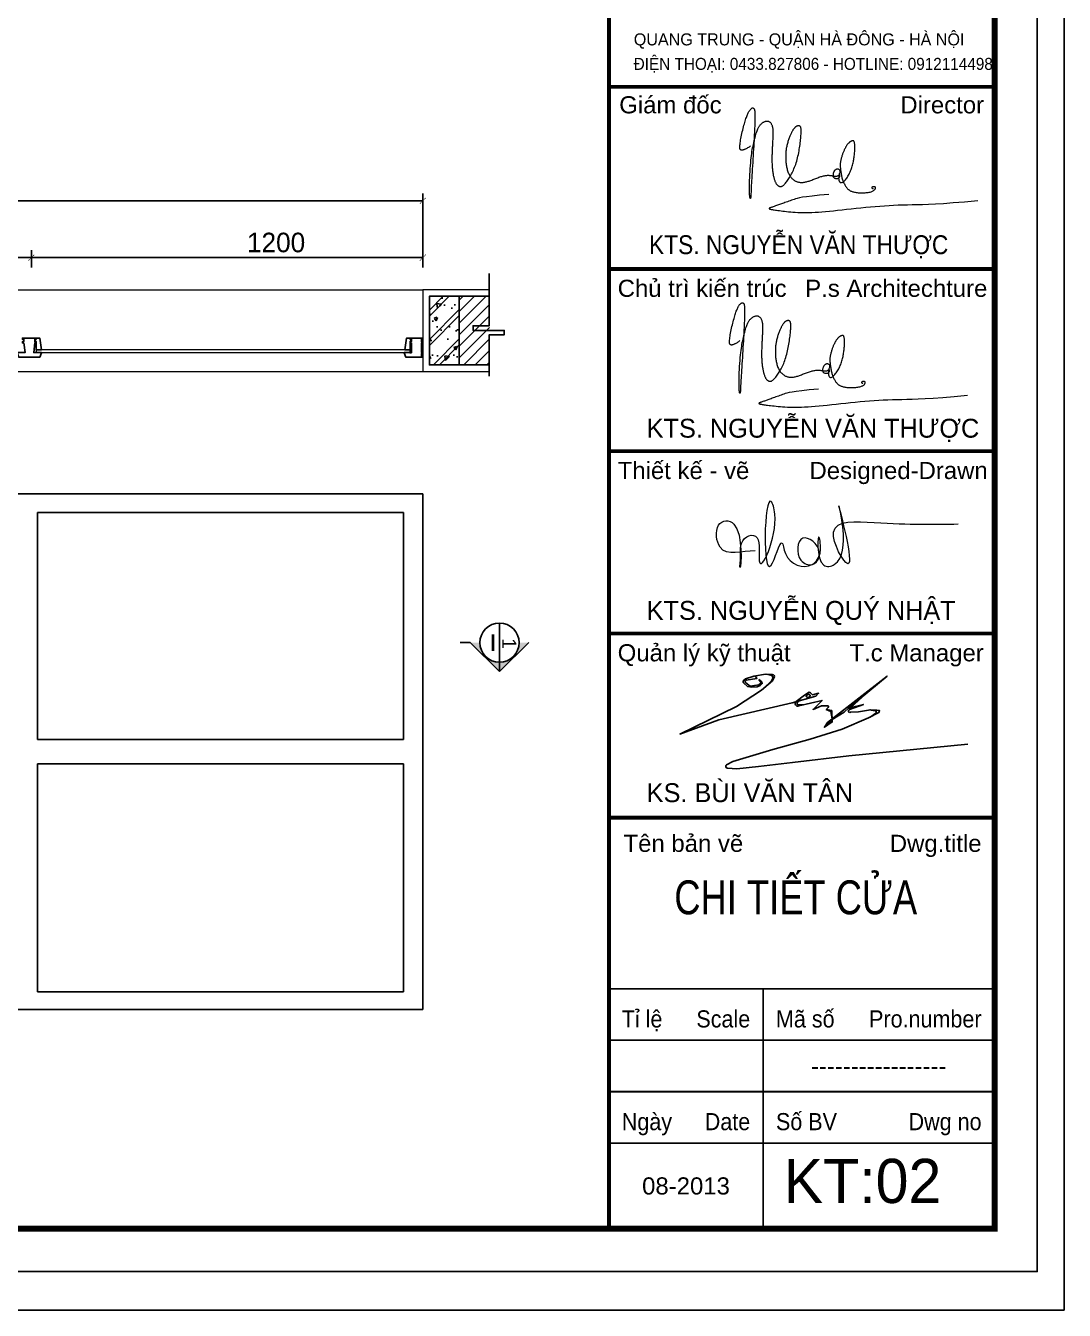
# Model space of a CAD drawing. Header units: millimetres. Extents: x -34806 to 662668, y 63228 to 99452.
# Drawn here: x 659486 to 662668, y 77213 to 81150 of the extents above; entities that cross this region are included whole.
import ezdxf
from ezdxf.enums import TextEntityAlignment as Align

# ---------------------------------------------------------------- set-up
doc = ezdxf.new("R2010")
doc.units = ezdxf.units.MM
doc.header["$LTSCALE"] = 200
doc.header["$MEASUREMENT"] = 0
doc.header["$PDMODE"] = 3
doc.header["$PDSIZE"] = 50
doc.layers.get('0').update_dxf_attribs({"color": 95, "linetype": 'CONTINUOUS'})
doc.layers.get('DEFPOINTS').update_dxf_attribs({"linetype": 'CONTINUOUS'})
for name, color, linetype in [('4', 4, 'CONTINUOUS'), ('8', 1, 'CONTINUOUS'), ('COT', 2, 'CONTINUOUS'), ('DIM', 1, 'CONTINUOUS'), ('KHUNGTEN', 7, 'CONTINUOUS'), ('TEXT', 7, 'CONTINUOUS'), ('TEXT2', 6, 'CONTINUOUS'), ('TH', 4, 'CONTINUOUS'), ('TUONG', 2, 'CONTINUOUS'), ('wood', 254, 'CONTINUOUS')]:
    doc.layers.add(name, color=color, linetype=linetype)
for name, color, linetype, lineweight in [('hacth', 251, 'CONTINUOUS', 13), ('hatch', 251, 'CONTINUOUS', 5), ('kt', 136, 'CONTINUOUS', 25), ('Text - khung ten', 253, 'CONTINUOUS', 13)]:
    doc.layers.add(name, color=color, linetype=linetype, lineweight=lineweight)
doc.styles.add('@hai text dim', font='VHAVAN.ttf')
doc.styles.add('Arial iso', font='VNARIAL.ttf')
doc.styles.add('STYLE2', font='VHHELS.ttf')
doc.styles.add('VNCC-COM', font='VHAVAN.ttf', dxfattribs={"width": 0.8})
doc.styles.add('VNCC-SIM', font='VHAVAN.ttf', dxfattribs={"width": 0.85})
doc.dimstyles.new('DIM10', dxfattribs={"dimscale": 15, "dimtxt": 4, "dimasz": 1.2, "dimexe": 1.5, "dimexo": 2, "dimgap": 1, "dimtad": 1, "dimdec": 0, "dimzin": 0, "dimdsep": 46, "dimtxsty": '@hai text dim', "dimblk": 'ARCHTICK', "dimcen": 0.09, "dimclrd": 8, "dimclre": 8, "dimclrt": 7, "dimadec": 0, "dimazin": 0, "dimtfac": 0.25, "dimtdec": 0, "dimtix": 1, "dimtmove": 1, "dimatfit": 0, "dimldrblk": 'NONE', "dimfxl": 1, "dimtolj": 1, "dimtzin": 0, "dimlwd": -1, "dimlwe": -1, "dimarcsym": 0})

# ---------------------------------------------------------------- blocks, each defined once
blk = doc.blocks.new('_ArchTick')
at = {"layer": 'DIM', "color": 150}
blk.add_lwpolyline([(0.5, 0.5, 0.133, 0, 0), (0, 0, 0, 0.133, 0), (-0.5, -0.5, 0.133, 0.133, 0)], format="xyseb", dxfattribs=at)
blk = doc.blocks.new('*D1153')
at = {"layer": '8', "color": 8}
for p, q in [((659502.9, 80409.3), (659502.9, 80461.6)), ((660702.6, 80409.3), (660702.6, 80461.6)), ((659502.9, 80439.1), (660702.6, 80439.1))]:
    blk.add_line(p, q, dxfattribs=at)
at = {"layer": 'DEFPOINTS', "color": 0}
for p in [(660702.6, 80439.1), (659502.9, 80379.3), (660702.6, 80379.3)]:
    blk.add_point(p, dxfattribs=at)
at = {"layer": '8', "color": 8, "xscale": 18, "yscale": 18, "zscale": 18, "rotation": 180}
blk.add_blockref('_ArchTick', (659502.9, 80439.1), dxfattribs=at)
at = {"layer": '8', "color": 8, "xscale": 18, "yscale": 18, "zscale": 18}
blk.add_blockref('_ArchTick', (660702.6, 80439.1), dxfattribs=at)
at = {"layer": '8', "color": 7, "insert": (660252.9, 80485.1), "char_height": 60, "attachment_point": 5, "style": '@hai text dim'}
blk.add_mtext('\\A1;1200', dxfattribs=at)
blk = doc.blocks.new('_None')
blk = doc.blocks.new('*D1154')
at = {"layer": '8', "color": 8}
for p, q in [((658302.7, 80409.3), (658302.7, 80461.6)), ((659502.9, 80409.3), (659502.9, 80461.6)), ((659502.9, 80439.1), (658302.7, 80439.1))]:
    blk.add_line(p, q, dxfattribs=at)
at = {"layer": 'DEFPOINTS', "color": 0}
for p in [(658302.7, 80439.1), (658302.7, 80379.3), (659502.9, 80379.3)]:
    blk.add_point(p, dxfattribs=at)
at = {"layer": '8', "color": 8, "xscale": 18, "yscale": 18, "zscale": 18, "rotation": 180}
blk.add_blockref('_ArchTick', (658302.7, 80439.1), dxfattribs=at)
at = {"layer": '8', "color": 8, "xscale": 18, "yscale": 18, "zscale": 18}
blk.add_blockref('_ArchTick', (659502.9, 80439.1), dxfattribs=at)
at = {"layer": '8', "color": 7, "insert": (658852.9, 80485.1), "char_height": 60, "attachment_point": 5, "style": '@hai text dim'}
blk.add_mtext('\\A1;1200', dxfattribs=at)
blk = doc.blocks.new('*D1155')
at = {"layer": '8', "color": 8}
for p, q in [((653352.2, 80439.3), (653352.2, 80636)), ((660702.6, 80613.5), (653352.2, 80613.5)), ((660702.6, 80439.3), (660702.6, 80636))]:
    blk.add_line(p, q, dxfattribs=at)
at = {"layer": 'DEFPOINTS', "color": 0}
for p in [(653352.2, 80613.5), (653352.2, 80409.3), (660702.6, 80409.3)]:
    blk.add_point(p, dxfattribs=at)
at = {"layer": '8', "color": 8, "xscale": 18, "yscale": 18, "zscale": 18, "rotation": 180}
blk.add_blockref('_ArchTick', (653352.2, 80613.5), dxfattribs=at)
at = {"layer": '8', "color": 8, "xscale": 18, "yscale": 18, "zscale": 18}
blk.add_blockref('_ArchTick', (660702.6, 80613.5), dxfattribs=at)
at = {"layer": '8', "color": 7, "insert": (657027.4, 80659.5), "char_height": 60, "attachment_point": 5, "style": '@hai text dim'}
blk.add_mtext('\\A1;7350', dxfattribs=at)
blk = doc.blocks.new('eyey')
at = {"layer": 'TEXT'}
blk.add_lwpolyline([(857598, -329566), (858221, -330064), (858651, -330415), (858732, -330999), (857985, -331594), (857001, -332040), (855251, -332170), (853778, -331988), (852444, -330783, -0.4387421), (852435, -329839), (853068, -329329), (855860, -328456), (859862, -327752), (862169, -327861, -0.5275311), (862824, -328922), (862263, -329997), (858501, -333190), (849998, -338818), (830763, -348112), (844015, -343247), (868918, -337466), (876988, -335232), (877866, -334275), (875791, -334754), (875192, -334116), (874674, -333917), (873078, -334913), (870285, -337066, 0.8764844), (871163, -338581), (879063, -336707), (876030, -339776), (878863, -338581), (880914, -338538, -0.6789702), (881138, -339070), (880465, -339743), (882366, -340167), (882523, -344014), (879841, -345842), (880914, -344171), (901170, -328430), (888030, -339316), (893139, -338110), (888339, -339821, 1.0448231), (888704, -340719), (891399, -340550), (895469, -339849), (897603, -339989), (898585, -340158), (898361, -340831), (894793, -342630), (885863, -346421), (875047, -349907), (862289, -353363), (853242, -356064), (848723, -357411), (846645, -358532, 0.7905999), (846954, -359682), (850074, -359907), (857433, -359122), (868980, -357832), (888178, -355522), (928630, -351509)], format="xyb", dxfattribs=at)
at = {"layer": 'TEXT2'}
blk.add_lwpolyline([(874449, -334606), (875013, -334916), (874942, -335493), (873969, -335662), (873645, -335352), (873984, -334803), (874449, -334606)], dxfattribs=at)
at = {"layer": 'TH'}
for points in [[(857598, -329566), (858324, -330711), (857636, -331414), (854668, -331804), (853122, -330758, -0.6401793), (853278, -329806), (856949, -329244), (856369, -328366)], [(872753, -338203), (871152, -338252, -0.6729427), (870752, -337349, 0.084292), (871681, -335989, -4.5625712)], [(895092, -339914), (897074, -340190, -0.6042128), (897360, -340984), (895356, -342346)]]:
    blk.add_lwpolyline(points, format="xyb", dxfattribs=at)
for points in [[(882530, -343232), (886628, -340681), (888030, -339316), (901170, -328430), (895230, -333351), (888856, -339121)], [(880465, -339743), (882016, -340407), (882480, -342954)], [(882369, -343261), (882330, -343965), (880467, -345241), (881028, -344278), (882369, -343261)]]:
    blk.add_lwpolyline(points, dxfattribs=at)
at = {"layer": 'TUONG'}
blk.add_lwpolyline([(860168, -327766), (861604, -328110, -0.3773591), (862396, -329233), (861839, -329994), (859245, -332558)], format="xyb", dxfattribs=at)
blk = doc.blocks.new('khung')
at = {"color": 7}
for points in [[(28904, 10203), (28898, 10197), (28892, 10191), (28886, 10187), (28879, 10183), (28873, 10179), (28867, 10176), (28861, 10173), (28856, 10171), (28851, 10169), (28847, 10167), (28844, 10165), (28840, 10164), (28837, 10163), (28835, 10162), (28832, 10162), (28830, 10161), (28828, 10161), (28826, 10162), (28823, 10162), (28821, 10162), (28820, 10163), (28818, 10164), (28816, 10165), (28814, 10166), (28813, 10168), (28812, 10170), (28811, 10172), (28810, 10175), (28809, 10179), (28809, 10184), (28809, 10190), (28809, 10198), (28810, 10207), (28811, 10217), (28813, 10229), (28814, 10242), (28816, 10255), (28819, 10269), (28821, 10284), (28824, 10299), (28827, 10314), (28831, 10329), (28835, 10344), (28838, 10359), (28842, 10374), (28846, 10388), (28850, 10401), (28854, 10414), (28857, 10426), (28861, 10438), (28864, 10449), (28868, 10459), (28871, 10468), (28875, 10477), (28878, 10485), (28881, 10493), (28885, 10500), (28888, 10507), (28891, 10513), (28895, 10518), (28898, 10523), (28901, 10528), (28905, 10532), (28908, 10535), (28911, 10538), (28914, 10541), (28917, 10542), (28919, 10544), (28922, 10545), (28924, 10545), (28927, 10545), (28929, 10545), (28931, 10544), (28932, 10543), (28934, 10542), (28936, 10541), (28937, 10539), (28938, 10537), (28940, 10535), (28941, 10532), (28942, 10530), (28942, 10527), (28943, 10523), (28944, 10519), (28944, 10513), (28945, 10507), (28945, 10500), (28945, 10492), (28946, 10482), (28946, 10471), (28946, 10459), (28945, 10446), (28945, 10431), (28945, 10416), (28944, 10399), (28944, 10381), (28943, 10362), (28942, 10343), (28941, 10322), (28940, 10300), (28939, 10276), (28938, 10252), (28936, 10226), (28935, 10199), (28933, 10170), (28931, 10141), (28929, 10111), (28927, 10080), (28926, 10050), (28924, 10020), (28922, 9990), (28920, 9962), (28918, 9935), (28917, 9910), (28915, 9886), (28914, 9864), (28913, 9844), (28912, 9826), (28911, 9809), (28910, 9794), (28910, 9781), (28909, 9770), (28909, 9761), (28909, 9753), (28908, 9746), (28908, 9740), (28907, 9735), (28907, 9732), (28906, 9728), (28905, 9726), (28904, 9725), (28903, 9724), (28902, 9726), (28901, 9728), (28900, 9733), (28899, 9739), (28898, 9748), (28897, 9759), (28896, 9771), (28896, 9786), (28895, 9803), (28895, 9822), (28896, 9842), (28896, 9865), (28897, 9889), (28898, 9915), (28899, 9941), (28901, 9968), (28903, 9995), (28905, 10021), (28907, 10047), (28909, 10071), (28912, 10093), (28914, 10113), (28917, 10132), (28919, 10150), (28922, 10167), (28925, 10183), (28929, 10199), (28932, 10215), (28935, 10231), (28939, 10246), (28943, 10262), (28947, 10277), (28950, 10291), (28954, 10304), (28958, 10317), (28962, 10328), (28965, 10338), (28968, 10347), (28972, 10355), (28975, 10362), (28978, 10368), (28981, 10374), (28984, 10378), (28988, 10383), (28991, 10387), (28994, 10392), (28998, 10396), (29001, 10399), (29005, 10403), (29009, 10406), (29013, 10409), (29017, 10412), (29021, 10415), (29025, 10417), (29030, 10420), (29034, 10421), (29038, 10423), (29042, 10424), (29047, 10425), (29051, 10426), (29055, 10426), (29058, 10426), (29062, 10426), (29066, 10425), (29069, 10424), (29073, 10422), (29076, 10420), (29079, 10418), (29083, 10415), (29086, 10412), (29089, 10409), (29092, 10405), (29094, 10401), (29097, 10396), (29099, 10391), (29101, 10385), (29103, 10379), (29105, 10372), (29106, 10365), (29107, 10358), (29107, 10349), (29108, 10341), (29108, 10332), (29108, 10322), (29108, 10313), (29108, 10302), (29108, 10292), (29108, 10281), (29107, 10269), (29107, 10258), (29106, 10247), (29106, 10235), (29105, 10223), (29104, 10212), (29104, 10200), (29103, 10189), (29103, 10178), (29102, 10167), (29102, 10156), (29101, 10146), (29101, 10136), (29101, 10126), (29100, 10116), (29100, 10107), (29100, 10097), (29100, 10088), (29100, 10078), (29100, 10069), (29100, 10059), (29100, 10050), (29101, 10040), (29101, 10030), (29102, 10020), (29102, 10011), (29103, 10001), (29104, 9992), (29105, 9983), (29106, 9974), (29107, 9965), (29108, 9957), (29110, 9949), (29111, 9941), (29112, 9933), (29114, 9926), (29116, 9918), (29117, 9912), (29119, 9905), (29121, 9899), (29123, 9893), (29125, 9887), (29127, 9882), (29129, 9876), (29131, 9871), (29134, 9867), (29136, 9862), (29139, 9858), (29142, 9854), (29145, 9851), (29147, 9847), (29150, 9844), (29153, 9842), (29156, 9840), (29159, 9838), (29163, 9836), (29166, 9835), (29169, 9834), (29172, 9834), (29175, 9833), (29178, 9833), (29182, 9833), (29185, 9834), (29189, 9835), (29193, 9836), (29197, 9839), (29201, 9842), (29206, 9846), (29211, 9851), (29216, 9857), (29222, 9864), (29228, 9871), (29234, 9879), (29240, 9888), (29247, 9897), (29253, 9906), (29259, 9916), (29265, 9926), (29271, 9936), (29277, 9947), (29283, 9958), (29289, 9969), (29294, 9981), (29299, 9994), (29305, 10007), (29310, 10020), (29315, 10034), (29319, 10049), (29324, 10063), (29328, 10078), (29332, 10093), (29335, 10109), (29339, 10124), (29342, 10139), (29345, 10155), (29347, 10170), (29350, 10185), (29352, 10200), (29354, 10215), (29356, 10229), (29358, 10243), (29359, 10257), (29361, 10270), (29362, 10283), (29363, 10295), (29364, 10306), (29364, 10316), (29365, 10325), (29365, 10333), (29365, 10341), (29365, 10347), (29365, 10352), (29364, 10357), (29363, 10361), (29363, 10364), (29362, 10367), (29361, 10370), (29359, 10373), (29358, 10375), (29356, 10377), (29355, 10379), (29353, 10380), (29351, 10381), (29349, 10382), (29347, 10383), (29345, 10383), (29342, 10384), (29340, 10384), (29337, 10383), (29335, 10383), (29332, 10382), (29329, 10381), (29326, 10380), (29323, 10379), (29320, 10377), (29317, 10375), (29314, 10373), (29311, 10371), (29308, 10369), (29306, 10366), (29303, 10363), (29300, 10360), (29298, 10357), (29295, 10353), (29293, 10349), (29290, 10346), (29288, 10341), (29285, 10337), (29283, 10333), (29280, 10328), (29278, 10324), (29276, 10319), (29273, 10313), (29271, 10308), (29268, 10302), (29265, 10295), (29262, 10288), (29260, 10281), (29257, 10273), (29254, 10266), (29251, 10257), (29248, 10249), (29245, 10241), (29243, 10232), (29240, 10223), (29238, 10215), (29236, 10206), (29234, 10197), (29232, 10188), (29230, 10180), (29229, 10171), (29228, 10162), (29227, 10153), (29226, 10144), (29225, 10135), (29225, 10125), (29225, 10116), (29225, 10107), (29225, 10098), (29225, 10088), (29225, 10079), (29226, 10069), (29226, 10060), (29227, 10050), (29228, 10041), (29229, 10031), (29231, 10021), (29232, 10012), (29234, 10002), (29237, 9993), (29239, 9984), (29242, 9975), (29245, 9966), (29248, 9958), (29252, 9950), (29255, 9943), (29259, 9935), (29263, 9929), (29268, 9923), (29272, 9917), (29277, 9911), (29281, 9906), (29286, 9902), (29291, 9897), (29296, 9893), (29301, 9890), (29307, 9886), (29312, 9883), (29317, 9880), (29323, 9878), (29329, 9876), (29335, 9874), (29341, 9872), (29348, 9871), (29355, 9870), (29361, 9870), (29368, 9870), (29376, 9870), (29383, 9870), (29390, 9871), (29397, 9873), (29405, 9874), (29412, 9876), (29420, 9878), (29428, 9881), (29436, 9883), (29444, 9886), (29453, 9889), (29461, 9892), (29470, 9896), (29479, 9899), (29488, 9903), (29497, 9907), (29506, 9910), (29515, 9913), (29524, 9917), (29533, 9920), (29542, 9923), (29551, 9925), (29559, 9927), (29567, 9929), (29575, 9931), (29583, 9933), (29590, 9934), (29597, 9934), (29604, 9935), (29610, 9935), (29616, 9935), (29621, 9934), (29627, 9934), (29632, 9933), (29637, 9932), (29641, 9932), (29646, 9931), (29650, 9930), (29655, 9929), (29659, 9929), (29663, 9928), (29668, 9927), (29672, 9927), (29676, 9927), (29681, 9927), (29685, 9927), (29689, 9928), (29694, 9929), (29698, 9931), (29701, 9933), (29705, 9937), (29708, 9940), (29711, 9945), (29713, 9950), (29715, 9955), (29717, 9960), (29717, 9965), (29718, 9970), (29717, 9975), (29716, 9978), (29715, 9982), (29713, 9984), (29710, 9986), (29707, 9988), (29704, 9989), (29701, 9990), (29698, 9990), (29694, 9991), (29691, 9990), (29688, 9990), (29684, 9989), (29681, 9988), (29678, 9986), (29675, 9984), (29672, 9982), (29670, 9980), (29667, 9977), (29665, 9974), (29663, 9970), (29661, 9966), (29659, 9962), (29657, 9958), (29656, 9953), (29654, 9949), (29653, 9944), (29653, 9939), (29653, 9934), (29653, 9929), (29654, 9925), (29655, 9920), (29657, 9917), (29660, 9914), (29664, 9911), (29668, 9910), (29672, 9908), (29677, 9907), (29681, 9906), (29686, 9906), (29690, 9906), (29694, 9907), (29698, 9907), (29701, 9908), (29704, 9909), (29706, 9911), (29708, 9913), (29710, 9915), (29712, 9917), (29713, 9920), (29714, 9923), (29715, 9926), (29716, 9930), (29716, 9932), (29716, 9935), (29716, 9937), (29715, 9938), (29714, 9938), (29713, 9937), (29712, 9936), (29711, 9934), (29709, 9931), (29708, 9928), (29707, 9925), (29706, 9921), (29705, 9917), (29705, 9912), (29704, 9908), (29705, 9903), (29705, 9899), (29706, 9894), (29707, 9889), (29708, 9885), (29709, 9881), (29711, 9877), (29714, 9874), (29716, 9871), (29719, 9869), (29723, 9868), (29727, 9867), (29731, 9868), (29736, 9870), (29741, 9873), (29747, 9877), (29753, 9882), (29759, 9888), (29765, 9894), (29771, 9902), (29777, 9910), (29783, 9918), (29788, 9927), (29794, 9936), (29799, 9945), (29804, 9955), (29808, 9965), (29813, 9975), (29817, 9986), (29821, 9996), (29824, 10006), (29827, 10017), (29830, 10027), (29833, 10038), (29835, 10048), (29838, 10059), (29840, 10069), (29841, 10079), (29843, 10089), (29845, 10099), (29846, 10109), (29847, 10120), (29848, 10130), (29849, 10139), (29850, 10149), (29851, 10159), (29851, 10169), (29851, 10178), (29851, 10188), (29851, 10196), (29851, 10204), (29851, 10212), (29850, 10218), (29849, 10224), (29848, 10229), (29847, 10233), (29846, 10237), (29845, 10240), (29844, 10242), (29842, 10244), (29841, 10246), (29839, 10247), (29837, 10248), (29835, 10248), (29833, 10248), (29831, 10248), (29829, 10248), (29827, 10247), (29824, 10246), (29821, 10245), (29819, 10244), (29816, 10242), (29813, 10241), (29810, 10239), (29807, 10237), (29804, 10235), (29801, 10232), (29798, 10230), (29795, 10227), (29792, 10225), (29789, 10222), (29786, 10219), (29784, 10216), (29781, 10213), (29779, 10209), (29776, 10205), (29774, 10201), (29772, 10197), (29769, 10193), (29767, 10189), (29765, 10184), (29763, 10179), (29760, 10175), (29758, 10170), (29755, 10165), (29753, 10159), (29750, 10154), (29748, 10148), (29745, 10142), (29743, 10136), (29740, 10130), (29738, 10123), (29736, 10117), (29734, 10110), (29732, 10103), (29730, 10096), (29728, 10089), (29727, 10082), (29725, 10076), (29724, 10070), (29722, 10064), (29721, 10058), (29720, 10052), (29719, 10046), (29719, 10040), (29718, 10033), (29718, 10026), (29718, 10018), (29719, 10009), (29720, 10001), (29721, 9992), (29722, 9982), (29723, 9973), (29724, 9964), (29726, 9954), (29727, 9945), (29729, 9937), (29731, 9928), (29732, 9920), (29734, 9912), (29737, 9903), (29739, 9895), (29742, 9887), (29745, 9879), (29749, 9871), (29752, 9864), (29756, 9856), (29760, 9849), (29764, 9842), (29767, 9836), (29771, 9830), (29774, 9825), (29778, 9821), (29781, 9817), (29784, 9813), (29787, 9810), (29791, 9807), (29794, 9805), (29798, 9802), (29802, 9799), (29806, 9797), (29810, 9794), (29815, 9792), (29821, 9790), (29826, 9788), (29833, 9786), (29840, 9784), (29847, 9782), (29855, 9781), (29863, 9779), (29872, 9778), (29881, 9777), (29891, 9777), (29901, 9776), (29911, 9776), (29922, 9776), (29932, 9776), (29943, 9777), (29953, 9778), (29963, 9779), (29973, 9780), (29982, 9782), (29990, 9783), (29998, 9786), (30005, 9788), (30011, 9791), (30016, 9794), (30021, 9796), (30024, 9799), (30028, 9802), (30031, 9805), (30033, 9807), (30035, 9810), (30036, 9812), (30037, 9814), (30038, 9816), (30039, 9817), (30039, 9819), (30039, 9821), (30039, 9822), (30039, 9823), (30038, 9824), (30038, 9825), (30037, 9826), (30037, 9827), (30036, 9828), (30035, 9829), (30034, 9829), (30033, 9830), (30031, 9830), (30030, 9830), (30029, 9831), (30027, 9831), (30026, 9831), (30025, 9831), (30024, 9831), (30022, 9831), (30021, 9831), (30020, 9831), (30019, 9831), (30018, 9830), (30017, 9830), (30016, 9830), (30015, 9830), (30013, 9830), (30012, 9829), (30011, 9829), (30010, 9829), (30009, 9828), (30009, 9828), (30008, 9827), (30007, 9827), (30007, 9826), (30006, 9826), (30006, 9825), (30006, 9825), (30005, 9824), (30005, 9823), (30005, 9823), (30005, 9822), (30005, 9822), (30005, 9821), (30005, 9821), (30006, 9820), (30006, 9819), (30007, 9819), (30008, 9818), (30009, 9817), (30011, 9817), (30012, 9816), (30014, 9816), (30015, 9816), (30016, 9816), (30016, 9817), (30016, 9818)], [(29615, 9762), (29531, 9754), (29465, 9747), (29414, 9741), (29376, 9735), (29349, 9730), (29329, 9725), (29314, 9721), (29302, 9716), (29289, 9712), (29277, 9708), (29265, 9703), (29253, 9699), (29240, 9695), (29229, 9691), (29217, 9687), (29206, 9683), (29195, 9679), (29185, 9675), (29176, 9672), (29167, 9669), (29158, 9666), (29149, 9663), (29141, 9660), (29133, 9657), (29126, 9654), (29119, 9652), (29112, 9649), (29105, 9647), (29099, 9645), (29094, 9643), (29090, 9642), (29086, 9640), (29082, 9639), (29080, 9638), (29078, 9637), (29077, 9636), (29076, 9636), (29075, 9635), (29075, 9635), (29074, 9634), (29074, 9634), (29074, 9633), (29074, 9633), (29075, 9632), (29076, 9632), (29077, 9631), (29079, 9630), (29081, 9629), (29084, 9628), (29088, 9627), (29093, 9626), (29098, 9625), (29105, 9624), (29112, 9623), (29121, 9621), (29131, 9620), (29142, 9618), (29154, 9616), (29168, 9615), (29182, 9613), (29198, 9611), (29215, 9609), (29232, 9607), (29251, 9605), (29270, 9604), (29290, 9602), (29311, 9601), (29334, 9599), (29357, 9598), (29381, 9598), (29407, 9598), (29433, 9598), (29461, 9599), (29490, 9600), (29521, 9602), (29553, 9605), (29586, 9608), (29621, 9611), (29657, 9614), (29695, 9618), (29735, 9623), (29776, 9627), (29819, 9631), (29862, 9636), (29906, 9640), (29949, 9645), (29993, 9649), (30036, 9653), (30078, 9656), (30120, 9659), (30161, 9661), (30202, 9664), (30244, 9666), (30285, 9667), (30328, 9668), (30371, 9669), (30416, 9670), (30464, 9671), (30518, 9673), (30581, 9676), (30655, 9680), (30741, 9687), (30844, 9695), (30965, 9707)], [(28810, 8438), (28804, 8432), (28798, 8426), (28792, 8422), (28785, 8417), (28779, 8414), (28773, 8411), (28767, 8408), (28762, 8406), (28757, 8403), (28753, 8402), (28750, 8400), (28746, 8399), (28744, 8398), (28741, 8397), (28738, 8397), (28736, 8396), (28734, 8396), (28732, 8396), (28730, 8397), (28728, 8397), (28726, 8398), (28724, 8399), (28722, 8400), (28721, 8401), (28719, 8403), (28718, 8405), (28717, 8407), (28716, 8410), (28716, 8414), (28715, 8419), (28715, 8425), (28716, 8433), (28716, 8442), (28717, 8452), (28719, 8464), (28720, 8476), (28722, 8490), (28725, 8504), (28727, 8519), (28730, 8534), (28734, 8549), (28737, 8564), (28741, 8579), (28744, 8594), (28748, 8608), (28752, 8623), (28756, 8636), (28760, 8649), (28764, 8661), (28767, 8673), (28771, 8683), (28774, 8693), (28777, 8703), (28781, 8712), (28784, 8720), (28787, 8728), (28791, 8735), (28794, 8742), (28797, 8748), (28801, 8753), (28804, 8758), (28807, 8763), (28811, 8767), (28814, 8770), (28817, 8773), (28820, 8775), (28823, 8777), (28825, 8779), (28828, 8779), (28830, 8780), (28833, 8780), (28835, 8780), (28837, 8779), (28839, 8778), (28840, 8777), (28842, 8776), (28843, 8774), (28844, 8772), (28846, 8770), (28847, 8767), (28848, 8765), (28849, 8761), (28849, 8758), (28850, 8753), (28851, 8748), (28851, 8742), (28851, 8735), (28852, 8727), (28852, 8717), (28852, 8706), (28852, 8694), (28851, 8681), (28851, 8666), (28851, 8651), (28850, 8634), (28850, 8616), (28849, 8597), (28848, 8577), (28847, 8557), (28846, 8534), (28845, 8511), (28844, 8487), (28842, 8461), (28841, 8434), (28839, 8405), (28837, 8376), (28836, 8346), (28834, 8315), (28832, 8285), (28830, 8254), (28828, 8225), (28826, 8197), (28824, 8170), (28823, 8145), (28821, 8121), (28820, 8099), (28819, 8079), (28818, 8061), (28817, 8044), (28816, 8029), (28816, 8016), (28815, 8005), (28815, 7996), (28815, 7988), (28814, 7981), (28814, 7975), (28813, 7970), (28813, 7966), (28812, 7963), (28811, 7961), (28810, 7960), (28809, 7959), (28808, 7961), (28807, 7963), (28806, 7968), (28805, 7974), (28804, 7983), (28803, 7994), (28802, 8006), (28802, 8021), (28802, 8038), (28802, 8056), (28802, 8077), (28802, 8100), (28803, 8124), (28804, 8149), (28805, 8176), (28807, 8203), (28809, 8230), (28811, 8256), (28813, 8282), (28815, 8306), (28818, 8328), (28820, 8348), (28823, 8367), (28826, 8385), (28828, 8402), (28831, 8418), (28835, 8434), (28838, 8450), (28842, 8466), (28845, 8481), (28849, 8497), (28853, 8512), (28857, 8526), (28860, 8539), (28864, 8552), (28868, 8563), (28871, 8573), (28874, 8582), (28878, 8590), (28881, 8597), (28884, 8603), (28887, 8608), (28890, 8613), (28894, 8618), (28897, 8622), (28900, 8627), (28904, 8631), (28908, 8634), (28911, 8638), (28915, 8641), (28919, 8644), (28923, 8647), (28927, 8650), (28931, 8652), (28936, 8654), (28940, 8656), (28944, 8658), (28948, 8659), (28953, 8660), (28957, 8661), (28961, 8661), (28964, 8661), (28968, 8661), (28972, 8660), (28975, 8659), (28979, 8657), (28982, 8655), (28985, 8653), (28989, 8650), (28992, 8647), (28995, 8644), (28998, 8640), (29001, 8635), (29003, 8631), (29005, 8626), (29007, 8620), (29009, 8614), (29011, 8607), (29012, 8600), (29013, 8592), (29014, 8584), (29014, 8576), (29014, 8567), (29015, 8557), (29015, 8547), (29014, 8537), (29014, 8526), (29014, 8516), (29013, 8504), (29013, 8493), (29012, 8482), (29012, 8470), (29011, 8458), (29011, 8447), (29010, 8435), (29009, 8424), (29009, 8413), (29008, 8402), (29008, 8391), (29007, 8381), (29007, 8370), (29007, 8361), (29006, 8351), (29006, 8341), (29006, 8332), (29006, 8323), (29006, 8313), (29006, 8304), (29006, 8294), (29006, 8285), (29007, 8275), (29007, 8265), (29008, 8255), (29008, 8246), (29009, 8236), (29010, 8227), (29011, 8218), (29012, 8209), (29013, 8200), (29014, 8192), (29016, 8183), (29017, 8175), (29019, 8168), (29020, 8160), (29022, 8153), (29023, 8147), (29025, 8140), (29027, 8134), (29029, 8128), (29031, 8122), (29033, 8116), (29035, 8111), (29037, 8106), (29040, 8102), (29042, 8097), (29045, 8093), (29048, 8089), (29051, 8085), (29054, 8082), (29057, 8079), (29060, 8077), (29063, 8075), (29066, 8073), (29069, 8071), (29072, 8070), (29075, 8069), (29078, 8069), (29081, 8068), (29084, 8068), (29088, 8068), (29091, 8069), (29095, 8070), (29099, 8071), (29103, 8074), (29107, 8077), (29112, 8081), (29117, 8086), (29123, 8092), (29128, 8099), (29134, 8106), (29140, 8114), (29147, 8123), (29153, 8132), (29159, 8141), (29165, 8151), (29171, 8161), (29177, 8171), (29183, 8182), (29189, 8193), (29195, 8204), (29200, 8216), (29206, 8229), (29211, 8242), (29216, 8255), (29221, 8269), (29225, 8284), (29230, 8298), (29234, 8313), (29238, 8328), (29242, 8344), (29245, 8359), (29248, 8374), (29251, 8390), (29254, 8405), (29256, 8420), (29258, 8435), (29260, 8450), (29262, 8464), (29264, 8478), (29265, 8492), (29267, 8505), (29268, 8518), (29269, 8530), (29270, 8541), (29270, 8551), (29271, 8560), (29271, 8568), (29271, 8575), (29271, 8582), (29271, 8587), (29270, 8592), (29269, 8596), (29269, 8599), (29268, 8602), (29267, 8605), (29265, 8608), (29264, 8610), (29263, 8612), (29261, 8614), (29259, 8615), (29257, 8616), (29255, 8617), (29253, 8618), (29251, 8618), (29248, 8619), (29246, 8618), (29243, 8618), (29241, 8618), (29238, 8617), (29235, 8616), (29232, 8615), (29229, 8614), (29226, 8612), (29223, 8610), (29220, 8608), (29217, 8606), (29215, 8604), (29212, 8601), (29209, 8598), (29206, 8595), (29204, 8592), (29201, 8588), (29199, 8584), (29196, 8580), (29194, 8576), (29191, 8572), (29189, 8568), (29187, 8563), (29184, 8558), (29182, 8553), (29179, 8548), (29177, 8542), (29174, 8536), (29171, 8530), (29169, 8523), (29166, 8516), (29163, 8508), (29160, 8501), (29157, 8492), (29154, 8484), (29151, 8476), (29149, 8467), (29146, 8458), (29144, 8450), (29142, 8441), (29140, 8432), (29138, 8423), (29137, 8414), (29135, 8406), (29134, 8397), (29133, 8388), (29132, 8379), (29132, 8370), (29131, 8360), (29131, 8351), (29131, 8342), (29131, 8333), (29131, 8323), (29131, 8314), (29132, 8304), (29132, 8295), (29133, 8285), (29134, 8275), (29135, 8266), (29137, 8256), (29139, 8247), (29141, 8237), (29143, 8228), (29145, 8219), (29148, 8210), (29151, 8201), (29154, 8193), (29158, 8185), (29162, 8177), (29165, 8170), (29170, 8164), (29174, 8158), (29178, 8152), (29183, 8146), (29188, 8141), (29192, 8137), (29197, 8132), (29202, 8128), (29207, 8125), (29213, 8121), (29218, 8118), (29224, 8115), (29229, 8113), (29235, 8111), (29241, 8109), (29248, 8107), (29254, 8106), (29261, 8105), (29268, 8105), (29275, 8105), (29282, 8105), (29289, 8105), (29296, 8106), (29304, 8107), (29311, 8109), (29319, 8111), (29326, 8113), (29334, 8115), (29342, 8118), (29350, 8121), (29359, 8124), (29367, 8127), (29376, 8131), (29385, 8134), (29394, 8138), (29403, 8141), (29412, 8145), (29421, 8148), (29431, 8152), (29439, 8155), (29448, 8157), (29457, 8160), (29465, 8162), (29474, 8164), (29481, 8166), (29489, 8167), (29496, 8169), (29503, 8169), (29510, 8170), (29516, 8170), (29522, 8170), (29527, 8169), (29533, 8169), (29538, 8168), (29543, 8167), (29547, 8167), (29552, 8166), (29556, 8165), (29561, 8164), (29565, 8164), (29570, 8163), (29574, 8162), (29578, 8162), (29583, 8162), (29587, 8162), (29591, 8162), (29596, 8163), (29600, 8164), (29604, 8166), (29607, 8168), (29611, 8171), (29614, 8175), (29617, 8180), (29619, 8185), (29621, 8190), (29623, 8195), (29624, 8200), (29624, 8205), (29624, 8209), (29623, 8213), (29621, 8216), (29619, 8219), (29616, 8221), (29613, 8223), (29610, 8224), (29607, 8225), (29604, 8225), (29600, 8225), (29597, 8225), (29594, 8225), (29590, 8224), (29587, 8223), (29584, 8221), (29581, 8219), (29579, 8217), (29576, 8215), (29573, 8212), (29571, 8208), (29569, 8205), (29567, 8201), (29565, 8197), (29563, 8193), (29562, 8188), (29560, 8184), (29559, 8179), (29559, 8174), (29559, 8169), (29559, 8164), (29560, 8159), (29561, 8155), (29563, 8152), (29566, 8149), (29570, 8146), (29574, 8144), (29578, 8143), (29583, 8142), (29587, 8141), (29592, 8141), (29596, 8141), (29600, 8141), (29604, 8142), (29607, 8143), (29610, 8144), (29612, 8146), (29615, 8147), (29616, 8150), (29618, 8152), (29619, 8155), (29621, 8158), (29621, 8161), (29622, 8164), (29622, 8167), (29622, 8170), (29622, 8171), (29621, 8173), (29620, 8173), (29619, 8172), (29618, 8171), (29617, 8169), (29615, 8166), (29614, 8163), (29613, 8160), (29612, 8156), (29611, 8152), (29611, 8147), (29611, 8143), (29611, 8138), (29611, 8133), (29612, 8129), (29613, 8124), (29614, 8120), (29615, 8116), (29617, 8112), (29620, 8109), (29622, 8106), (29625, 8104), (29629, 8102), (29633, 8102), (29637, 8103), (29642, 8105), (29648, 8108), (29653, 8112), (29659, 8117), (29665, 8123), (29671, 8129), (29677, 8137), (29683, 8144), (29689, 8153), (29695, 8162), (29700, 8171), (29705, 8180), (29710, 8190), (29714, 8200), (29719, 8210), (29723, 8221), (29727, 8231), (29730, 8241), (29733, 8252), (29736, 8262), (29739, 8273), (29741, 8283), (29744, 8293), (29746, 8304), (29748, 8314), (29749, 8324), (29751, 8334), (29752, 8344), (29754, 8354), (29755, 8364), (29755, 8374), (29756, 8384), (29757, 8394), (29757, 8404), (29757, 8413), (29757, 8422), (29757, 8431), (29757, 8439), (29757, 8447), (29756, 8453), (29755, 8459), (29755, 8464), (29754, 8468), (29752, 8472), (29751, 8475), (29750, 8477), (29748, 8479), (29747, 8481), (29745, 8482), (29743, 8482), (29741, 8483), (29739, 8483), (29737, 8483), (29735, 8483), (29733, 8482), (29730, 8481), (29728, 8480), (29725, 8479), (29722, 8477), (29719, 8476), (29716, 8474), (29713, 8472), (29710, 8470), (29707, 8467), (29704, 8465), (29701, 8462), (29698, 8460), (29695, 8457), (29693, 8454), (29690, 8451), (29687, 8447), (29685, 8444), (29682, 8440), (29680, 8436), (29678, 8432), (29675, 8428), (29673, 8424), (29671, 8419), (29669, 8414), (29666, 8409), (29664, 8405), (29661, 8399), (29659, 8394), (29656, 8389), (29654, 8383), (29651, 8377), (29649, 8371), (29646, 8365), (29644, 8358), (29642, 8352), (29640, 8345), (29638, 8338), (29636, 8331), (29634, 8324), (29633, 8317), (29631, 8311), (29630, 8305), (29628, 8299), (29627, 8293), (29626, 8287), (29625, 8281), (29625, 8275), (29624, 8268), (29624, 8261), (29624, 8253), (29625, 8244), (29626, 8236), (29627, 8226), (29628, 8217), (29629, 8208), (29630, 8198), (29632, 8189), (29633, 8180), (29635, 8172), (29637, 8163), (29638, 8155), (29641, 8146), (29643, 8138), (29645, 8130), (29648, 8122), (29651, 8114), (29655, 8106), (29658, 8098), (29662, 8091), (29666, 8084), (29670, 8077), (29673, 8071), (29677, 8065), (29680, 8060), (29684, 8056), (29687, 8052), (29690, 8048), (29693, 8045), (29697, 8042), (29700, 8039), (29704, 8037), (29708, 8034), (29712, 8032), (29716, 8029), (29721, 8027), (29727, 8025), (29733, 8023), (29739, 8021), (29746, 8019), (29753, 8017), (29761, 8016), (29769, 8014), (29778, 8013), (29788, 8012), (29797, 8012), (29807, 8011), (29817, 8011), (29828, 8011), (29838, 8011), (29849, 8012), (29859, 8013), (29869, 8014), (29879, 8015), (29888, 8017), (29896, 8018), (29904, 8021), (29911, 8023), (29917, 8026), (29922, 8028), (29927, 8031), (29931, 8034), (29934, 8037), (29937, 8040), (29939, 8042), (29941, 8044), (29942, 8047), (29944, 8049), (29944, 8051), (29945, 8052), (29945, 8054), (29945, 8056), (29945, 8057), (29945, 8058), (29945, 8059), (29944, 8060), (29944, 8061), (29943, 8062), (29942, 8063), (29941, 8064), (29940, 8064), (29939, 8065), (29938, 8065), (29936, 8065), (29935, 8066), (29934, 8066), (29932, 8066), (29931, 8066), (29930, 8066), (29929, 8066), (29927, 8066), (29926, 8066), (29925, 8066), (29924, 8065), (29923, 8065), (29922, 8065), (29921, 8065), (29920, 8065), (29919, 8064), (29917, 8064), (29916, 8064), (29915, 8063), (29915, 8063), (29914, 8062), (29913, 8062), (29913, 8061), (29912, 8061), (29912, 8060), (29912, 8060), (29911, 8059), (29911, 8058), (29911, 8058), (29911, 8057), (29911, 8057), (29911, 8056), (29911, 8056), (29912, 8055), (29912, 8054), (29913, 8054), (29914, 8053), (29916, 8052), (29917, 8052), (29919, 8051), (29920, 8051), (29921, 8051), (29922, 8051), (29922, 8052), (29922, 8053)], [(29521, 7997), (29437, 7989), (29371, 7982), (29320, 7976), (29283, 7970), (29255, 7965), (29235, 7960), (29220, 7956), (29208, 7951), (29196, 7947), (29183, 7942), (29171, 7938), (29159, 7934), (29147, 7930), (29135, 7926), (29123, 7922), (29112, 7918), (29102, 7914), (29092, 7910), (29082, 7907), (29073, 7904), (29064, 7901), (29056, 7898), (29047, 7895), (29040, 7892), (29032, 7889), (29025, 7887), (29018, 7884), (29011, 7882), (29006, 7880), (29000, 7878), (28996, 7876), (28992, 7875), (28989, 7874), (28986, 7873), (28984, 7872), (28983, 7871), (28982, 7871), (28981, 7870), (28981, 7870), (28981, 7869), (28980, 7869), (28980, 7868), (28981, 7868), (28981, 7867), (28982, 7867), (28983, 7866), (28985, 7865), (28987, 7864), (28990, 7863), (28994, 7862), (28999, 7861), (29004, 7860), (29011, 7859), (29019, 7858), (29027, 7856), (29037, 7855), (29048, 7853), (29060, 7851), (29074, 7850), (29088, 7848), (29104, 7846), (29121, 7844), (29138, 7842), (29157, 7840), (29176, 7839), (29196, 7837), (29218, 7835), (29240, 7834), (29263, 7833), (29287, 7833), (29313, 7833), (29339, 7833), (29367, 7834), (29396, 7835), (29427, 7837), (29459, 7840), (29492, 7843), (29527, 7846), (29563, 7849), (29601, 7853), (29641, 7857), (29683, 7862), (29725, 7866), (29768, 7871), (29812, 7875), (29855, 7880), (29899, 7884), (29942, 7888), (29984, 7891), (30026, 7894), (30067, 7896), (30108, 7899), (30150, 7900), (30191, 7902), (30234, 7903), (30277, 7904), (30322, 7905), (30370, 7906), (30424, 7908), (30487, 7911), (30561, 7915), (30648, 7922), (30750, 7930), (30871, 7942)]]:
    blk.add_lwpolyline(points, dxfattribs=at)
for points, knots in [([(28809, 6390), (28820, 6471), (28786, 6646), (29012, 6725), (28940, 6191), (29183, 6732), (29031, 7196), (29006, 5991), (29191, 6702), (29218, 6422), (29444, 6340), (29580, 6542), (29338, 6741), (29309, 6441), (29518, 6370), (29551, 6543), (29513, 6743), (29493, 6361), (29852, 6431), (29572, 7417), (29930, 6107), (29517, 6828), (30245, 6766), (30570, 6771), (30788, 6775)], [1829.216934, 1829.216934, 1829.216934, 1829.216934, 2052.740044, 2346.829392, 2630.15887, 3355.55399, 3541.515551, 4433.477739, 4781.213079, 4936.233601, 5341.441378, 5545.383412, 5845.050905, 6152.474723, 6321.670423, 6652.085883, 6721.1327, 7114.479827, 7261.897835, 8082.827124, 8900.610949, 9384.419747, 9967.76735, 11144.313147, 11144.313147, 11144.313147, 11144.313147]), ([(28949, 6531), (28829, 6534), (28610, 6446), (28576, 6806), (28852, 6833), (28816, 6351), (28812, 6382), (28809, 6390)], [0, 0, 0, 0, 520.395728, 824.712378, 1118.802922, 1716.942341, 1766.325621, 1766.325621, 1766.325621, 1766.325621])]:
    blk.add_open_spline(points, degree=3, knots=knots, dxfattribs=at)
at = {"layer": 'DEFPOINTS', "color": 8}
blk.add_lwpolyline([(0, 0), (31503, 0), (31503, 22275), (0, 22275)], close=True, dxfattribs=at)
at = {"layer": 'KHUNGTEN', "color": 4}
for points, const_width in [([(848, 388), (31117, 388), (31117, 21887), (848, 21887)], 54.3), ([(27623, 21887), (31115, 21887), (31115, 388), (27623, 388)], 34.9)]:
    blk.add_lwpolyline(points, close=True, dxfattribs=dict(at, const_width=const_width))
at = {"layer": 'KHUNGTEN', "color": 4, "const_width": 34.9}
for points in [[(27623, 10737), (31115, 10737)], [(27623, 9085), (31115, 9085)], [(27623, 7434), (31115, 7434)], [(27623, 5782), (31115, 5782)], [(27623, 4114), (31115, 4114)]]:
    blk.add_lwpolyline(points, dxfattribs=at)
at = {"layer": 'KHUNGTEN', "color": 8, "const_width": 15.5}
for points in [[(27623, 2561), (31115, 2561)], [(29020, 2561), (29020, 388)], [(27623, 2096), (31115, 2096)], [(27623, 1630), (31115, 1630)], [(27623, 1164), (31115, 1164)]]:
    blk.add_lwpolyline(points, dxfattribs=at)
at = {"layer": 'TEXT2', "xscale": 0.02667135677802435, "yscale": 0.02667135642843732, "zscale": 0.02667135655464699}
blk.add_blockref('eyey', (6108, 14156), dxfattribs=at)
at = {"layer": 'KHUNGTEN', "color": 8, "style": 'Arial iso'}
for s, height, width, p in [('Gi¸m ®èc', 155.2, 1, (27716, 10496)), ('Director', 155.2, 1, (30263, 10496)), ('Chñ tr× kiÕn tróc', 155.23, 1, (27702, 8833)), ('P.s Architechture', 155.23, 1, (29401, 8833)), ('ThiÕt kÕ - vÏ', 155.23, 1, (27702, 7182)), ('Designed-Drawn', 155.23, 1, (29440, 7182)), ('Qu¶n lý kü thuËt', 155.23, 1, (27702, 5530)), ('T.c Manager', 155.23, 1, (29802, 5530)), ('Tªn b¶n vÏ', 155.2, 1, (27755, 3803)), ('TØ lÖ', 155.2, 0.9, (27739, 2212)), ('M· sè', 155.2, 0.9, (29136, 2212)), ('Ngµy', 155.2, 0.9, (27739, 1281)), ('Sè BV', 155.2, 0.9, (29136, 1281))]:
    blk.add_text(s, height=height, dxfattribs=dict(at, width=width)).set_placement(p)
for s, width, p in [('Dwg.title', 1, (30999, 3803)), ('Scale', 0.9, (28903, 2212)), ('Pro.number', 0.9, (30999, 2212)), ('Date', 0.9, (28903, 1281)), ('Dwg no', 0.9, (30999, 1281))]:
    blk.add_text(s, height=155.2, dxfattribs=dict(at, width=width)).set_placement(p, align=Align.RIGHT)
at = {"layer": 'KHUNGTEN', "color": 7, "style": 'Arial iso'}
for s, height, p in [('-----------------', 155.23, (30067, 1863)), ('08-2013', 155.2, (28321, 776))]:
    blk.add_text(s, height=height, dxfattribs=at).set_placement(p, align=Align.MIDDLE_CENTER)
at = {"layer": 'TEXT', "style": 'VNCC-SIM'}
for s, height, p in [('Quang Trung - QuËn Hµ §«ng - Hµ Néi', 108.99, (27848, 11112)), ('kts. nguyÔn v¨n th\xadîc', 171.27, (27965, 7557)), ('kts. nguyÔn quý nhËt', 171.27, (27965, 5906)), ('ks. bïi v¨n t©n', 171.27, (27965, 4254))]:
    blk.add_text(s, height=height, dxfattribs=at).set_placement(p)
for s, height, width, p in [('§iÖn Tho¹i: 0433.827806 - hotline: 0912114498 ', 108.99, 0.95191, (27847, 10890)), ('KTS. nguyÔn v¨n th\xadîc', 171.27, 0.9, (27986, 9220))]:
    blk.add_text(s, height=height, dxfattribs=dict(at, width=width)).set_placement(p)

msp = doc.modelspace()

# ---------------------------------------------------------------- hatches: boundary and pattern name
at = {"layer": '4'}
msp.add_hatch(color=256, dxfattribs=at).paths.add_polyline_path([(660997.7, 79259), (661027.9, 79259), (660937.6, 79170.3), (660847.4, 79259), (660877.6, 79259, 1)])
at = {"layer": 'hatch', "ltscale": 0.5}
h = msp.add_hatch(dxfattribs=at)
h.set_pattern_fill('ANSI31', color=256, scale=200, angle=-90, style=0)
h.set_pattern_definition([(45, (663866.378, 74981.811), (17.67767, -17.67767), [])])
h.paths.add_polyline_path([(660814.4, 80110.5), (660814.4, 80320.5), (660906.3, 80320.5), (660906.3, 80232), (660888.5, 80232), (660920.7, 80219.7), (660906.3, 80207.8), (660906.3, 80110.5)])
at = {"layer": 'TUONG'}
h = msp.add_hatch(dxfattribs=at)
h.set_pattern_fill('BT-01', color=1, scale=15, angle=-90, style=0, pattern_type=2)
h.set_pattern_definition([(40, (-60878.38, -350749.54), (-9.41282, 107.589027), [11.25, -123.75]), (95, (-60878.38, -350749.54), (112.82882, -20.8127), [9, -99]), (349.5486, (-60879.16, -350740.58), (103.415931, 86.776407), [9.561028, -105.171317]), (43.8158, (-60848.38, -350749.54), (-24.827852, 160.086157), [16.875, -185.625]), (353.3644, (-60850.45, -350736.2), (146.11768, 140.199406), [14.341543, -157.75695]), (98.8158, (-60848.38, -350749.54), (146.11779, 140.199292), [13.5, -148.5]), (69, (-60855.88, -350734.54), (-60.392834, 89.536058), [11.25, -123.75]), (124, (-60855.88, -350734.54), (108.772507, 36.4973), [9, -99]), (18.5486, (-60860.91, -350727.08), (48.379575, 126.033394), [9.561028, -105.171317]), (52.5, (-60878.38, -350749.54), (49.934078, 1.8239783), [0, -97.8, 0, -100.5, 0, -99.375]), (82.5, (-60878.38, -350749.54), (59.1617568, 39.4604306), [0, -57.3, 0, -95.55, 0, -37.875]), (122.5, (-60878.38, -350782.99), (-3.3832308, 80.0733654), [0, -37.5, 0, -117, 0, -155.25]), (132.5, (-60878.38, -350797.99), (15.0157473, 87.4779254), [0, -48.75, 0, -77.7, 0, -110.25]), (45, (-60878.38, -350749.54), (45.0780573, -45.0780573), []), (45, (-60860.003, -350749.54), (45.0780573, -45.0780573), [])])
h.paths.add_polyline_path([(660814.4, 80320.5), (660814.4, 80110.5), (660722.6, 80110.5), (660722.6, 80320.5)])

# ---------------------------------------------------------------- linework, layer by layer
msp.add_lwpolyline([(662668.4, 77212.6), (651776, 77212.6), (651776, 84983.9), (662668.4, 84983.9)], close=True)
at = {"layer": '4'}
for p, q in [((660937.6, 79170.3), (660937.6, 79319.1)), ((660847.4, 79259), (660817.2, 79259)), ((660847.4, 79259), (660937.6, 79170.3))]:
    msp.add_line(p, q, dxfattribs=at)
for points in [[(659517.5, 80188.7), (659517.5, 80192.3), (659475.5, 80192.3), (659475.5, 80188.7), (659479.8, 80188.7), (659479.8, 80181.6), (659475.5, 80181.6), (659475.5, 80177.6), (659479.8, 80177.6), (659483.8, 80148.3), (659459.5, 80148.3), (659459.5, 80146.9), (659464.1, 80134.3), (659529, 80134.3), (659533.5, 80146.9), (659533.5, 80148.3), (659510.1, 80148.3), (659513.3, 80177.6), (659517.5, 80177.6), (659517.5, 80181.6), (659513.3, 80181.6), (659513.3, 80188.7), (659517.5, 80188.7)], [(659517.5, 80156.3), (659533.5, 80156.3), (659528.5, 80192.3), (659517.5, 80192.3), (659517.5, 80188.3), (659515, 80188.3), (659515, 80182.3), (659517.5, 80182.3), (659517.5, 80156.3)], [(660663.6, 80156.3), (660647.6, 80156.3), (660652.6, 80192.3), (660663.6, 80192.3), (660663.6, 80188.3), (660666.1, 80188.3), (660666.1, 80182.3), (660663.6, 80182.3), (660663.6, 80156.3)]]:
    msp.add_lwpolyline(points, dxfattribs=at)
msp.add_lwpolyline([(660663.6, 80192.3), (660702.6, 80192.3), (660702.6, 80188.7), (660698.3, 80188.7), (660698.3, 80181.6), (660702.6, 80181.6), (660702.6, 80177.6), (660698.3, 80177.6), (660698.3, 80148.9), (660702.6, 80148.9), (660702.6, 80145), (660698.3, 80145), (660698.3, 80137.8), (660702.6, 80137.8), (660702.6, 80134.3), (660650.1, 80134.3), (660645.6, 80146.9), (660645.6, 80148.3), (660662.1, 80148.3, 0.420946), (660667.8, 80147.7), (660667.8, 80177.6), (660663.6, 80177.6), (660663.6, 80181.6), (660667.8, 80181.6), (660667.8, 80188.7), (660663.6, 80188.7), (660663.6, 80192.3)], format="xyb", dxfattribs=at)
msp.add_circle((660937.6, 79259), 60.1, dxfattribs=at)
at = {"layer": '8'}
msp.add_lwpolyline([(660906.3, 80390), (660906.3, 80230.3), (660856.5, 80230.3), (660856.5, 80216.1), (660951.9, 80216.1), (660951.9, 80202.7), (660906.3, 80202.7), (660906.3, 80075.4)], dxfattribs=at)
at = {"layer": 'COT'}
msp.add_lwpolyline([(660906.3, 80320.5), (660722.6, 80320.5), (660722.6, 80110.5), (660906.3, 80110.5)], dxfattribs=at)
msp.add_lwpolyline([(660722.6, 80320.5), (660722.6, 80110.5), (660814.4, 80110.5), (660814.4, 80320.5)], close=True, dxfattribs=at)
at = {"layer": 'DIM'}
for p, q in [((660702.6, 79714.9), (653352.2, 79714.9)), ((660702.6, 78134.9), (653352.2, 78134.9))]:
    msp.add_line(p, q, dxfattribs=at)
at = {"layer": 'hatch'}
for p, q in [((653352.2, 80340.5), (660702.6, 80340.5)), ((653352.2, 80090.5), (660702.6, 80090.5))]:
    msp.add_line(p, q, dxfattribs=at)
for points in [[(660906.3, 80340.5), (660702.6, 80340.5), (660702.6, 80090.5), (660906.3, 80090.5)], [(659517.5, 80148.3), (660663.6, 80148.3), (660663.6, 80156.3), (659517.5, 80156.3), (659517.5, 80148.3)]]:
    msp.add_lwpolyline(points, dxfattribs=at)
at = {"layer": 'kt'}
msp.add_line((661027.9, 79259), (660937.6, 79170.3), dxfattribs=at)
at = {"layer": 'Text - khung ten', "const_width": 8}
msp.add_lwpolyline([(660917.9, 79284), (660917.9, 79233.6)], dxfattribs=at)
at = {"layer": 'wood'}
for p, q in [((660643.6, 79657.9), (659521.8, 79657.9)), ((659521.8, 78961.9), (659521.8, 79657.9)), ((660643.6, 79657.9), (660643.6, 78961.9)), ((660643.6, 78961.9), (659521.8, 78961.9)), ((660643.6, 78887.9), (659521.8, 78887.9)), ((659521.8, 78188.9), (659521.8, 78887.9)), ((660643.6, 78887.9), (660643.6, 78188.9)), ((660643.6, 78188.9), (659521.8, 78188.9))]:
    msp.add_line(p, q, dxfattribs=at)
msp.add_lwpolyline([(653352.2, 78134.9), (653352.2, 79714.9), (660702.6, 79714.9), (660702.6, 78134.9)], close=True, dxfattribs=at)

# ---------------------------------------------------------------- block references
at = {"layer": 'hacth', "xscale": 0.3382147009833716, "yscale": 0.3382147182855988, "zscale": 0.3382147201615014}
msp.add_blockref('khung', (651930.5, 77331.4), dxfattribs=at)

# ---------------------------------------------------------------- texts
at = {"layer": '4', "style": '@hai text dim'}
msp.add_text('1', height=43.2, rotation=270, dxfattribs=at).set_placement((660945.8, 79272.3))
at = {"layer": 'TEXT', "style": 'VNCC-COM', "width": 0.8}
msp.add_text('chi tiÕt cöa', height=104.018, dxfattribs=at).set_placement((661473.3, 78426.4))
at = {"layer": 'TEXT', "style": 'STYLE2'}
msp.add_text('kt:02', height=135.46, dxfattribs=at).set_placement((661808.4, 77541.4))

# ---------------------------------------------------------------- dimensions: what is measured, and where the dimension line sits
at = {"layer": '8'}
dim = msp.add_linear_dim(base=(653352.2, 80613.5), p1=(660702.6, 80409.3), p2=(653352.2, 80409.3), dimstyle='DIM10', dxfattribs=at)
dim.commit()
dim.dimension.update_dxf_attribs({"geometry": '*D1155', "text_midpoint": (657027.4, 80659.5)})
dim = msp.add_linear_dim(base=(658302.7, 80439.1), p1=(659502.9, 80379.3), p2=(658302.7, 80379.3), angle=180, dimstyle='DIM10', dxfattribs=at)
dim.commit()
dim.dimension.update_dxf_attribs({"geometry": '*D1154', "text_midpoint": (658852.9, 80439.1), "dimtype": 128})
dim = msp.add_linear_dim(base=(660702.6, 80439.1), p1=(659502.9, 80379.3), p2=(660702.6, 80379.3), dimstyle='DIM10', dxfattribs=at)
dim.commit()
dim.dimension.update_dxf_attribs({"geometry": '*D1153', "text_midpoint": (660252.9, 80439.1), "dimtype": 128})

doc.saveas('drawing.dxf')
